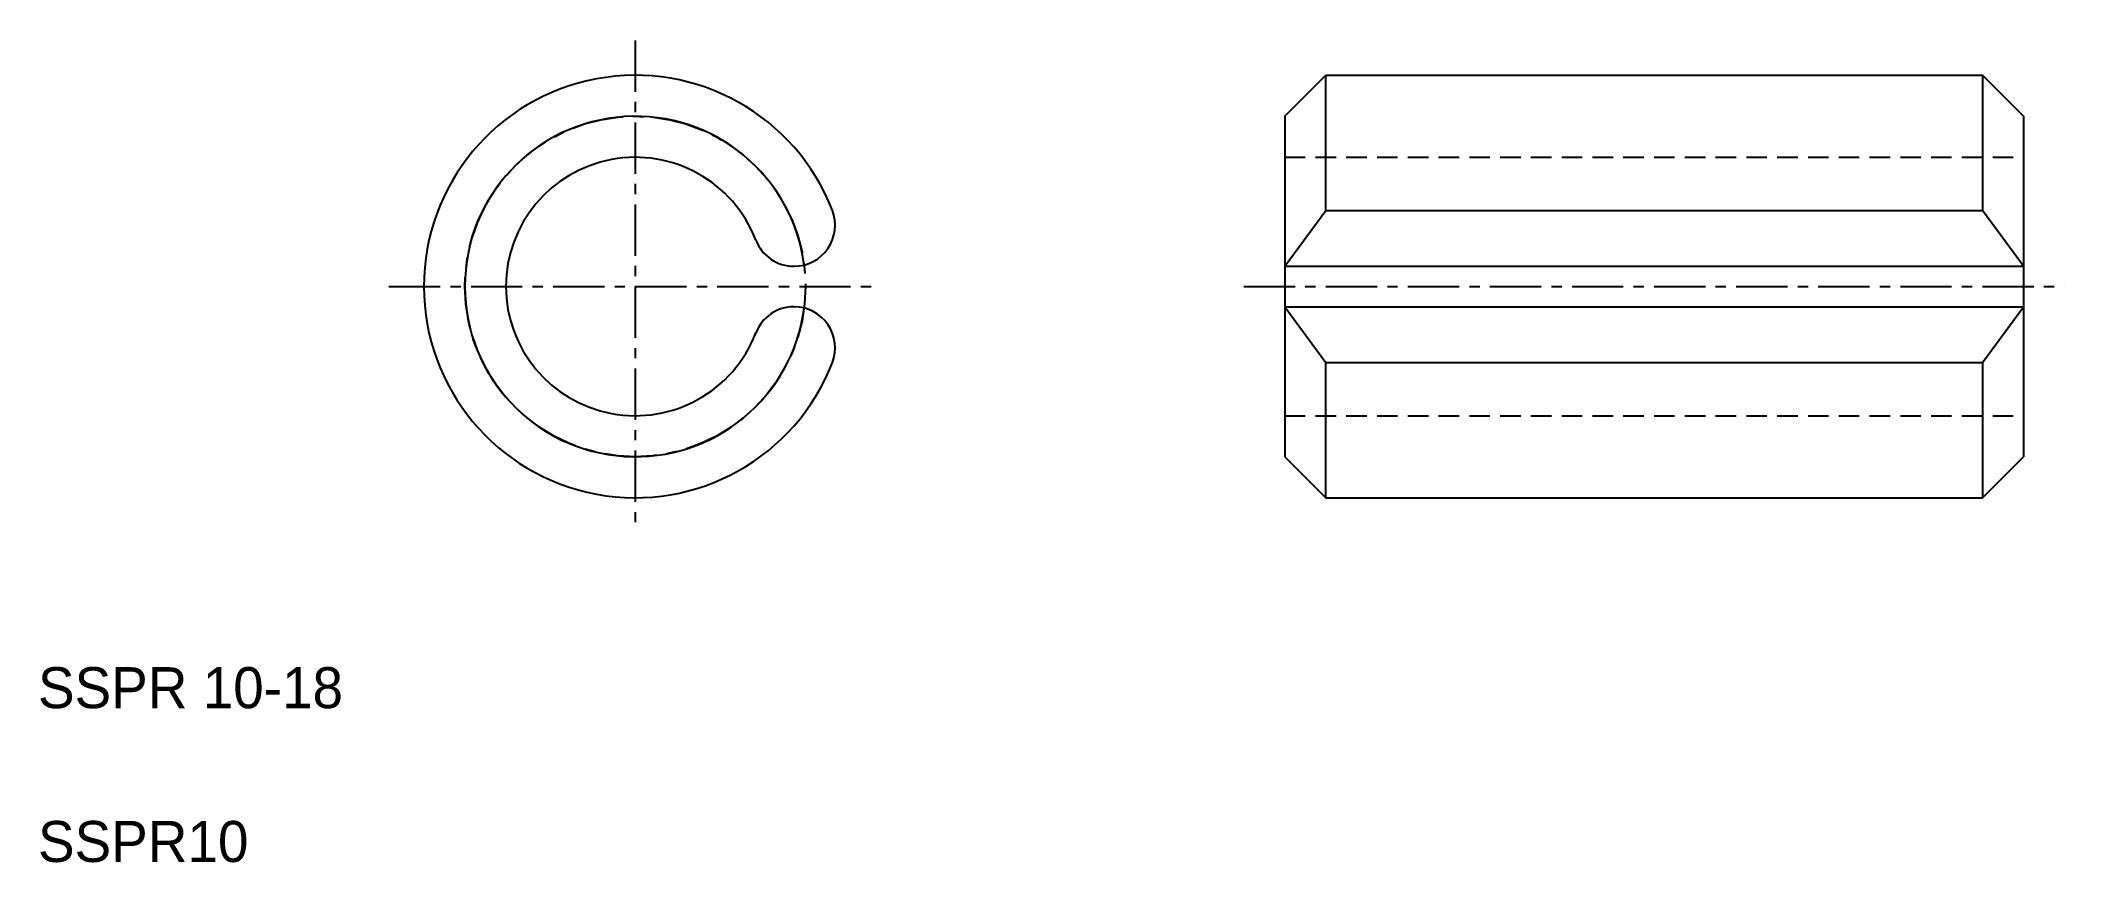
# Model space of a CAD drawing. Extents: x 2.6 to 51.9, y 2.5 to 22.5.
import ezdxf

# ---------------------------------------------------------------- set-up
doc = ezdxf.new("R2010")
doc.units = 0
doc.linetypes.add('CENTER', pattern=[2, 1.25, -0.25, 0.25, -0.25])
doc.linetypes.add('DASHED', pattern=[0.75, 0.5, -0.25])
doc.layers.get('0').update_dxf_attribs({"linetype": 'CONTINUOUS'})
doc.layers.add('CENTER', color=1, linetype='CENTER')

msp = doc.modelspace()

# ---------------------------------------------------------------- linework, layer by layer
at = {"color": 7, "linetype": 'CONTINUOUS'}
for p, q in [((32.88, 20.682), (33.88, 21.682)), ((33.88, 21.682), (49.88, 21.682)), ((33.88, 18.385), (33.88, 21.682)), ((50.88, 20.682), (49.88, 21.682)), ((49.88, 21.682), (49.88, 18.385)), ((32.88, 20.682), (32.88, 12.382)), ((50.88, 20.682), (50.88, 12.382)), ((32.88, 17.025), (33.88, 18.385)), ((33.88, 18.385), (49.88, 18.385)), ((50.88, 17.025), (49.88, 18.385)), ((20.924, 17.025), (20.924, 17.025)), ((32.88, 17.025), (50.88, 17.025)), ((20.924, 16.038), (20.924, 16.038)), ((32.88, 16.038), (50.88, 16.038)), ((32.88, 16.038), (33.88, 14.678)), ((49.88, 14.678), (50.88, 16.038)), ((33.88, 14.678), (49.88, 14.678)), ((33.88, 11.382), (33.88, 14.678)), ((49.88, 14.678), (49.88, 11.382)), ((32.88, 12.382), (33.88, 11.382)), ((49.88, 11.382), (50.88, 12.382)), ((33.88, 11.382), (49.88, 11.382))]:
    msp.add_line(p, q, dxfattribs=at)
at = {"color": 3, "linetype": 'DASHED'}
for p, q in [((32.88, 19.682), (50.88, 19.682)), ((32.88, 13.382), (50.88, 13.382))]:
    msp.add_line(p, q, dxfattribs=at)
at = {"color": 7, "linetype": 'CONTINUOUS'}
for centre, radius, start, end in [((17.052, 16.532), 5.15, 21.0944, 338.9056), ((17.052, 16.532), 4.15, 7.2545, 352.7455), ((17.052, 16.532), 3.15, 21.0944, 338.9056), ((20.924, 18.025), 1, 270, 21.0944), ((20.924, 18.025), 1, 201.0944, 270), ((20.924, 15.038), 1, 90, 158.9056), ((20.924, 15.038), 1, 338.9056, 90)]:
    msp.add_arc(centre, radius, start, end, dxfattribs=at)
at = {"layer": 'CENTER', "color": 1, "linetype": 'CENTER'}
for p, q in [((17.052, 22.532), (17.052, 10.532)), ((11.052, 16.532), (23.052, 16.532)), ((31.88, 16.532), (51.88, 16.532))]:
    msp.add_line(p, q, dxfattribs=at)
msp.add_circle((17.052, 16.532), 4.15, dxfattribs=at)

# ---------------------------------------------------------------- texts
for s, p in [('SSPR 10-18', (2.5, 6.25)), ('SSPR10', (2.5, 2.5))]:
    msp.add_text(s, height=1).set_placement(p)

doc.saveas('drawing.dxf')
